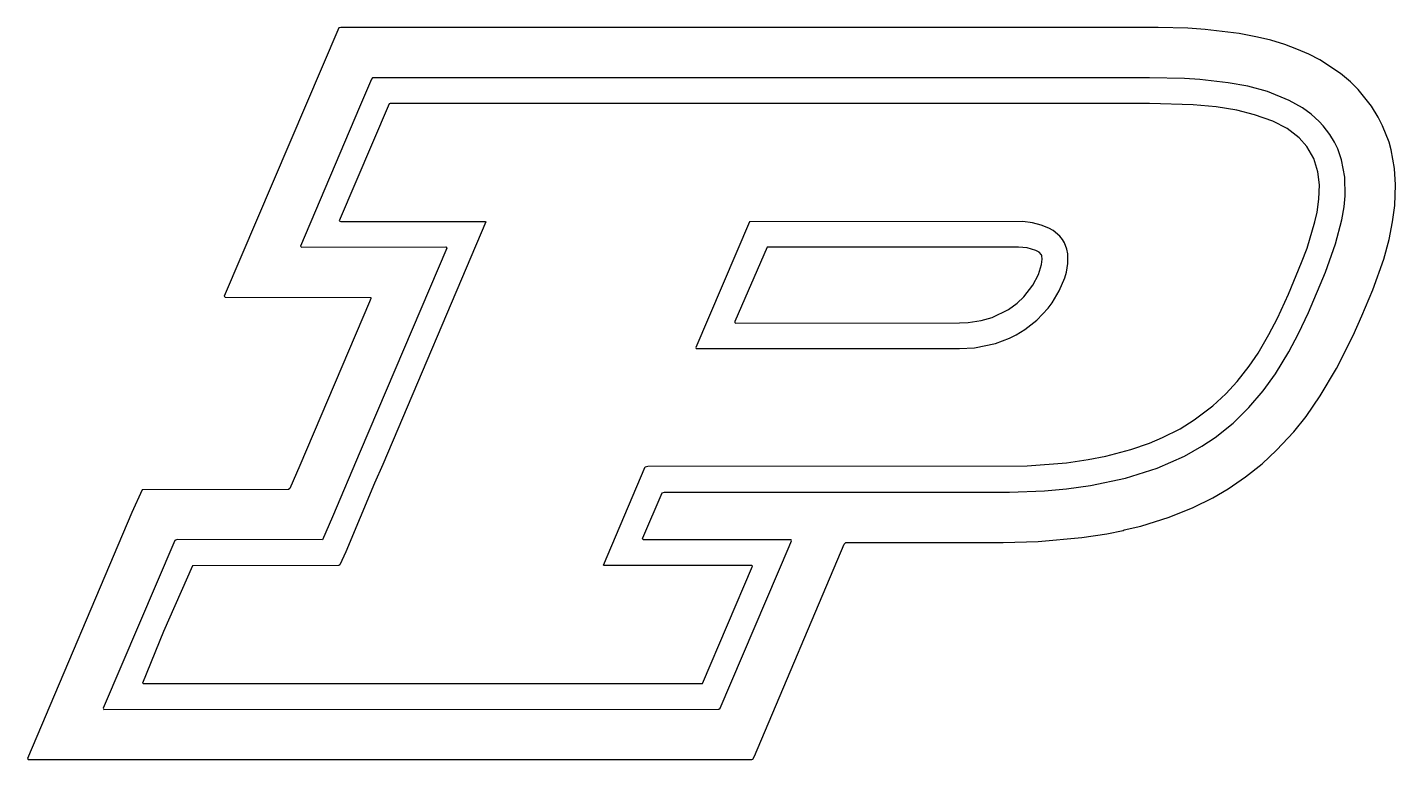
# Model space of a CAD drawing. Extents: x 0.5 to 3.5, y 1.2 to 2.8.
import ezdxf

# ---------------------------------------------------------------- set-up
doc = ezdxf.new("R2010")
doc.units = 0
doc.layers.add('WALNUT_LOGO', color=7, linetype='Continuous')

msp = doc.modelspace()

# ---------------------------------------------------------------- linework, layer by layer
at = {"layer": 'WALNUT_LOGO'}
for points in [[(0.5, 1.1999), (0.5019, 1.1975), (0.5048, 1.1972), (2.0883, 1.1972), (2.0907, 1.1984), (2.094, 1.2047), (2.291, 1.6694), (2.2943, 1.6736), (2.6392, 1.6735), (2.7159, 1.6757), (2.8117, 1.6844), (2.8668, 1.6926), (2.9028, 1.6998), (2.9051, 1.7012), (2.9411, 1.7094), (3.0034, 1.7285), (3.0561, 1.75), (3.0992, 1.7714), (3.1327, 1.791), (3.1711, 1.8173), (3.207, 1.8461), (3.2388, 1.8754), (3.2765, 1.9161), (3.3035, 1.9497), (3.3348, 1.9952), (3.3705, 2.0551), (3.4067, 2.127), (3.4257, 2.1701), (3.4497, 2.2276), (3.4738, 2.2946), (3.4857, 2.3378), (3.4933, 2.3761), (3.4981, 2.412), (3.5, 2.4575), (3.4975, 2.4935), (3.49, 2.5342), (3.4856, 2.551), (3.4712, 2.5869), (3.4614, 2.6061), (3.4468, 2.63), (3.4178, 2.6665), (3.401, 2.6832), (3.3792, 2.7019), (3.334, 2.7316), (3.31, 2.7439), (3.2836, 2.7551), (3.2573, 2.7651), (3.2262, 2.7744), (3.1974, 2.7815), (3.1567, 2.7893), (3.0824, 2.7985), (3.0441, 2.801), (2.9794, 2.8026), (1.1875, 2.8028), (1.1828, 2.8015), (0.9318, 2.2132), (0.9336, 2.211), (1.253, 2.2108), (1.2532, 2.2084), (1.2504, 2.2012), (1.0976, 1.8419), (1.0755, 1.7916), (1.0726, 1.7892), (0.7516, 1.789), (0.7292, 1.7389)], [(0.6665, 1.3101), (0.6677, 1.3074), (2.0164, 1.3075), (2.0192, 1.3101), (2.1703, 1.6646), (2.1753, 1.6766), (2.1748, 1.679), (1.8511, 1.6793), (1.849, 1.6814), (1.8496, 1.6838), (1.8918, 1.7822), (1.8966, 1.7839), (2.6536, 1.7837), (2.7303, 1.7869), (2.7782, 1.791), (2.8309, 1.7981), (2.9075, 1.8146), (2.977, 1.8362), (3.0369, 1.8627), (3.0752, 1.8844), (3.104, 1.9035), (3.1437, 1.9353), (3.1782, 1.969), (3.2094, 2.0057), (3.2364, 2.0431), (3.2657, 2.091), (3.287, 2.1318), (3.3086, 2.1773), (3.3462, 2.2659), (3.3683, 2.3282), (3.3823, 2.3809), (3.387, 2.4096), (3.3891, 2.4336), (3.3886, 2.4743), (3.3816, 2.5126), (3.373, 2.5366), (3.3662, 2.551), (3.3558, 2.5677), (3.3414, 2.5869), (3.3324, 2.5965), (3.3148, 2.6123), (3.2956, 2.6264), (3.2669, 2.6426), (3.219, 2.662), (3.1758, 2.6736), (3.1327, 2.6814), (3.0704, 2.6886), (3.0369, 2.6909), (2.9602, 2.6924), (1.257, 2.6924), (1.2546, 2.6896), (1.2279, 2.6276), (1.0989, 2.3227), (1.1013, 2.3208), (1.4175, 2.3214), (1.4199, 2.3186), (1.2295, 1.873), (1.1693, 1.7293), (1.1468, 1.6795), (0.8282, 1.6797), (0.8234, 1.678)], [(0.7521, 1.3652), (0.754, 1.3639), (1.9805, 1.3643), (2.0897, 1.6215), (2.0883, 1.6229), (1.7649, 1.6225), (1.7632, 1.6239), (1.8549, 1.8395), (1.8607, 1.8407), (2.6919, 1.8411), (2.7782, 1.8482), (2.8261, 1.8553), (2.8644, 1.8627), (2.9195, 1.8771), (2.9602, 1.8913), (2.989, 1.9034), (3.0273, 1.9228), (3.0585, 1.9419), (3.0992, 1.9727), (3.1279, 1.9991), (3.1528, 2.0263), (3.1789, 2.0599), (3.1985, 2.0886), (3.2223, 2.1294), (3.2408, 2.1653), (3.2652, 2.218), (3.2939, 2.2875), (3.3057, 2.3186), (3.3228, 2.3761), (3.3277, 2.3977), (3.3319, 2.4264), (3.3328, 2.4575), (3.3297, 2.4863), (3.3206, 2.515), (3.3055, 2.5414), (3.2882, 2.5606), (3.2621, 2.5807), (3.2309, 2.5971), (3.1902, 2.6113), (3.1519, 2.6211), (3.1064, 2.6284), (3.0561, 2.6332), (2.9602, 2.6359), (1.2953, 2.6359), (1.293, 2.635), (1.1838, 2.3785), (1.1875, 2.3772), (1.5038, 2.3775), (1.5055, 2.3761), (1.2796, 1.8443), (1.2612, 1.8036), (1.1981, 1.6526), (1.1852, 1.624), (1.1828, 1.6225), (0.8618, 1.6223), (0.7988, 1.4778)], [(1.9655, 2.1006), (1.9661, 2.099), (1.9733, 2.0985), (2.5434, 2.0986), (2.577, 2.1004), (2.6225, 2.1096), (2.6536, 2.1212), (2.668, 2.1284), (2.6872, 2.1402), (2.7132, 2.1605), (2.738, 2.1868), (2.747, 2.1989), (2.7625, 2.2252), (2.7745, 2.2539), (2.778, 2.2659), (2.7814, 2.2851), (2.7812, 2.3066), (2.7791, 2.3162), (2.7738, 2.3306), (2.7694, 2.3378), (2.7635, 2.345), (2.7494, 2.3571), (2.7399, 2.3625), (2.7231, 2.3694), (2.7039, 2.3744), (2.6824, 2.3772), (2.0835, 2.3767)], [(2.0511, 2.1557), (2.0523, 2.1545), (2.5434, 2.1548), (2.5626, 2.1556), (2.5913, 2.1599), (2.6153, 2.1668), (2.6512, 2.1842), (2.6704, 2.1982), (2.6848, 2.212), (2.7044, 2.2372), (2.7167, 2.2611), (2.7239, 2.2827), (2.725, 2.2946), (2.7243, 2.3018), (2.7237, 2.3042), (2.7183, 2.3101), (2.7108, 2.3138), (2.6919, 2.3191), (2.6728, 2.3208), (2.1218, 2.3211), (2.0511, 2.1581)]]:
    msp.add_lwpolyline(points, close=True, dxfattribs=at)

doc.saveas('drawing.dxf')
